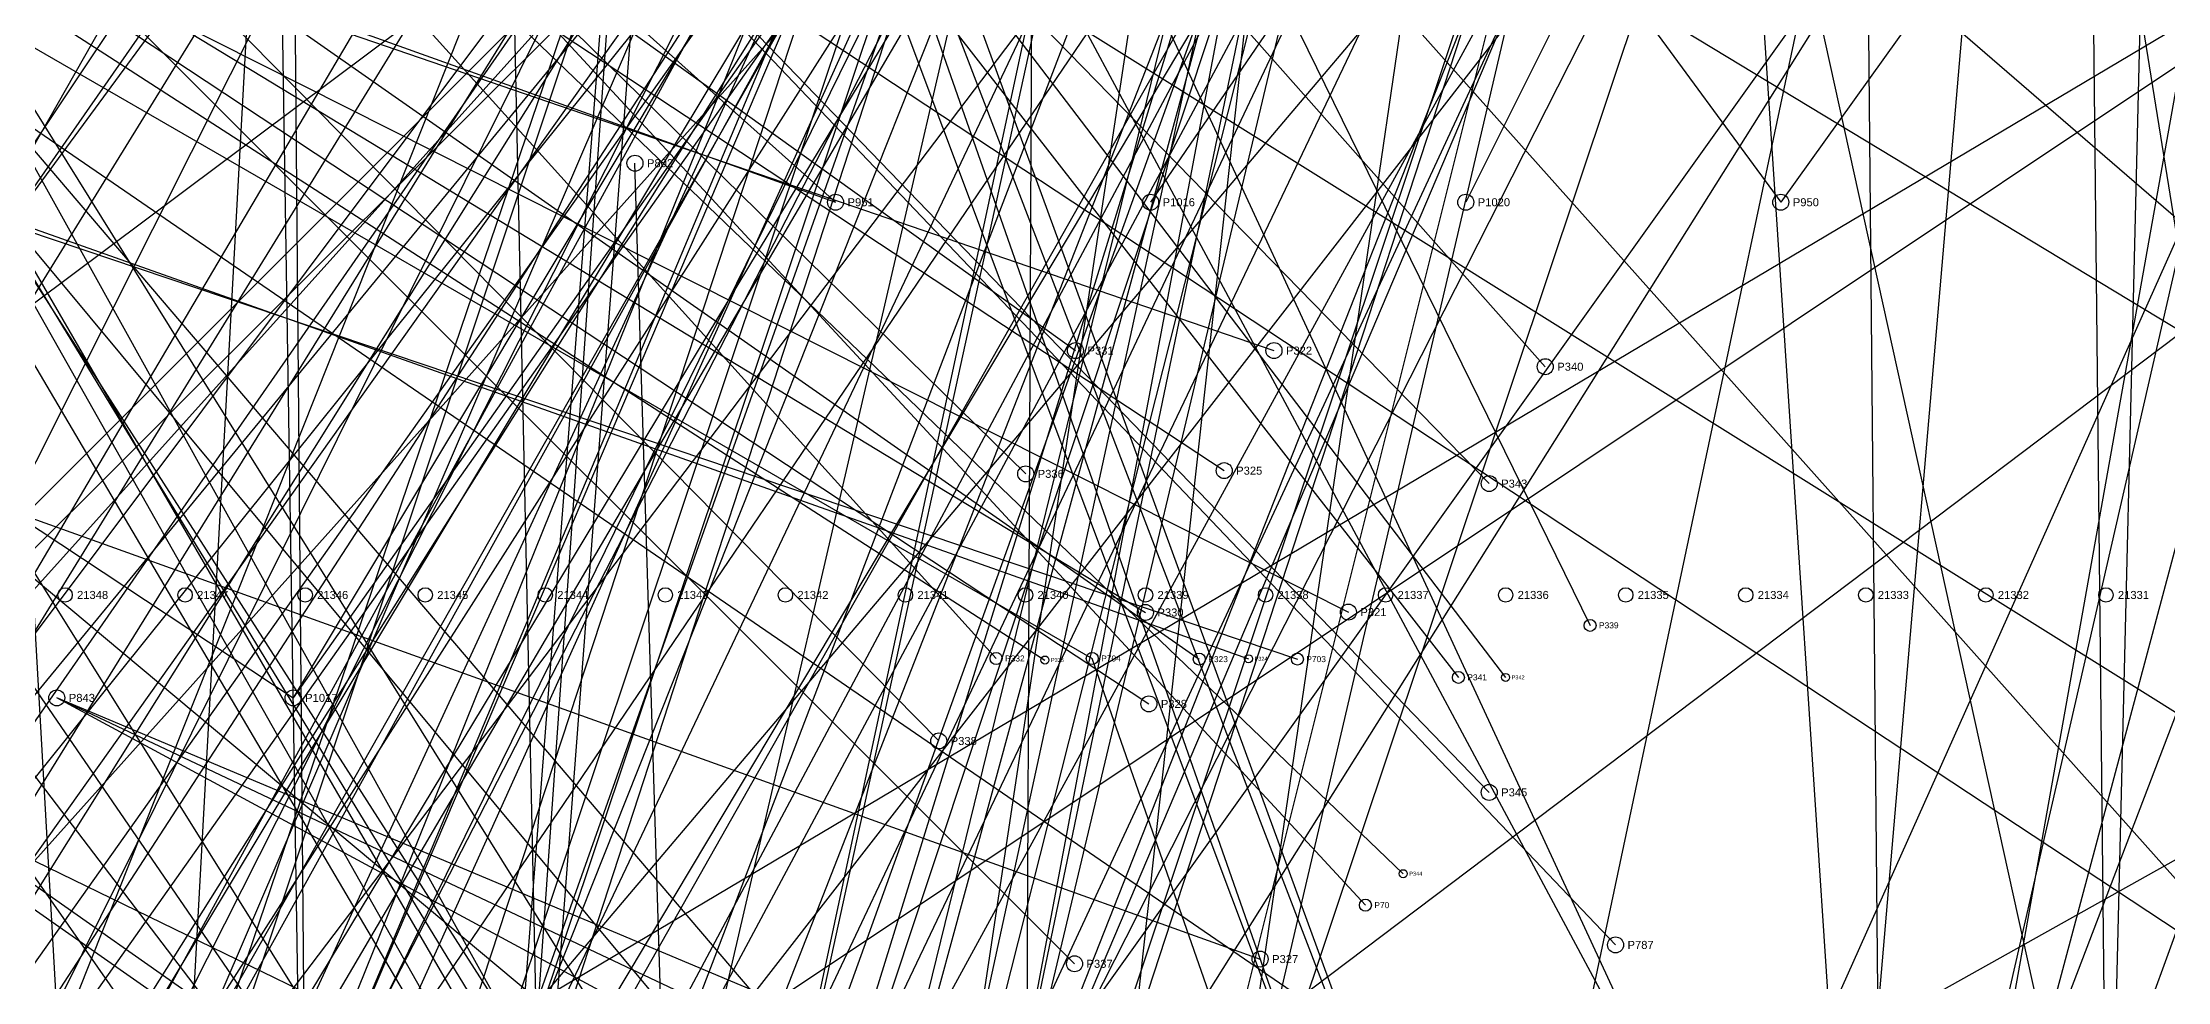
# Model space of a CAD drawing. Extents: x -5 to 376, y -217 to 241.
# Drawn here: x 163.4 to 230.8, y -18 to 11.8 of the extents above; entities that cross this region are included whole.
import ezdxf

# ---------------------------------------------------------------- set-up
doc = ezdxf.new("R2010")
doc.units = 0
for name, color, linetype in [('BOTTOM_PROBES', 1, 'CONTINUOUS'), ('BOTTOM_PROBES_LABEL', 12, 'CONTINUOUS'), ('BOTTOM_WIRES_BLACK', 250, 'CONTINUOUS'), ('BOTTOM_WIRES_BLUE', 5, 'CONTINUOUS'), ('BOTTOM_WIRES_RED', 10, 'CONTINUOUS'), ('TESTER_INTERFACE_PIN', 144, 'CONTINUOUS'), ('TESTER_INTERFACE_PIN_LABEL', 144, 'CONTINUOUS')]:
    doc.layers.add(name, color=color, linetype=linetype)
doc.styles.get("Standard").update_dxf_attribs({"font": 'arial.ttf'})

msp = doc.modelspace()

# ---------------------------------------------------------------- linework, layer by layer
at = {"layer": 'BOTTOM_PROBES'}
for centre, radius in [((182.19928, 7.9248), 0.254), ((188.56452, 6.68528), 0.254), ((198.5645, 6.68528), 0.254), ((208.56448, 6.68528), 0.254), ((218.56446, 6.68528), 0.254), ((196.17944, 1.97612), 0.254), ((202.47864, 1.97612), 0.254), ((211.08924, 1.46558), 0.254), ((194.59956, -1.93548), 0.254), ((200.89876, -1.83388), 0.254), ((209.3087, -2.24536), 0.254), ((198.3994, -6.33476), 0.254), ((204.84084, -6.3246), 0.254), ((212.5091, -6.7437), 0.1905), ((193.65976, -7.79526), 0.1905), ((195.20916, -7.84352), 0.127), ((196.7103, -7.79526), 0.1905), ((200.10882, -7.81558), 0.1905), ((201.67092, -7.80542), 0.127), ((203.22032, -7.81558), 0.1905), ((208.3308, -8.3947), 0.1905), ((209.8294, -8.3947), 0.127), ((163.85032, -9.04494), 0.254), ((171.35094, -9.04494), 0.254), ((198.50862, -9.23544), 0.254), ((191.83858, -10.414), 0.254), ((209.3087, -12.04468), 0.254), ((206.58074, -14.62532), 0.127), ((205.37932, -15.62354), 0.1905), ((213.31936, -16.88592), 0.254), ((196.14896, -17.48536), 0.254), ((202.03922, -17.3355), 0.254)]:
    msp.add_circle(centre, radius, dxfattribs=at)
at = {"layer": 'BOTTOM_WIRES_BLACK'}
for p, q in [((194.59194, 126.77394), (241.68862, -86.7156)), ((194.59194, -32.4485), (194.8307, 22.52472)), ((190.78194, -23.5585), (163.85032, -9.04494)), ((194.59194, -23.5585), (163.85032, -9.04494)), ((198.40194, -23.5585), (163.85032, -9.04494)), ((198.40194, -32.4485), (236.32922, -11.25474))]:
    msp.add_line(p, q, dxfattribs=at)
at = {"layer": 'BOTTOM_WIRES_BLUE'}
for p, q in [((80.29194, 154.2415), (231.70896, -15.47368)), ((133.63194, 154.2415), (212.5091, -6.7437)), ((137.44194, 154.2415), (216.06256, -55.11546)), ((141.25194, 154.2415), (217.31478, -53.81498)), ((293.65194, 154.2415), (217.7034, -44.64558)), ((57.43194, 145.3515), (227.75418, -102.92334)), ((137.44194, 145.3515), (222.21952, -37.66566)), ((141.25194, 145.3515), (216.8144, -51.41468)), ((145.06194, 145.3515), (216.15908, -57.65546)), ((293.65194, 145.3515), (202.21194, -59.1185)), ((289.84194, 145.3515), (216.15908, -57.65546)), ((80.29194, 136.4615), (245.1608, -5.93344)), ((84.10194, 136.4615), (211.15274, -67.45478)), ((87.91194, 136.4615), (205.29042, -71.15556)), ((91.72194, 136.4615), (205.24978, -68.07454)), ((95.53194, 136.4615), (208.3308, -8.3947)), ((99.34194, 136.4615), (209.8294, -8.3947)), ((129.82194, 136.4615), (218.56446, -29.01442)), ((61.24194, 127.5715), (229.18928, -74.21372)), ((80.29194, 127.5715), (227.76434, -108.56468)), ((84.10194, 127.5715), (211.19338, -70.87362)), ((87.91194, 127.5715), (214.7697, -80.4545)), ((91.72194, 127.5715), (205.24978, -68.07454)), ((99.34194, 127.5715), (211.08924, 1.46558)), ((129.82194, 127.5715), (218.56446, 6.68528)), ((305.08194, 127.5715), (218.56446, 6.68528)), ((186.97194, -121.3485), (221.52864, 115.02644)), ((175.54194, -112.4585), (221.37878, 108.52658)), ((175.54194, -121.3485), (218.87942, 108.52658)), ((68.86194, 100.9015), (243.75872, -4.97586)), ((84.10194, 100.9015), (210.84032, -47.5742)), ((95.53194, 100.9015), (193.65976, -7.79526)), ((68.86194, 92.0115), (249.54992, -21.05406)), ((84.10194, 92.0115), (190.78194, -47.72914)), ((95.53194, 92.0115), (206.58074, -14.62532)), ((57.43194, 83.1215), (209.50428, -44.03344)), ((80.29194, 83.1215), (251.22886, -29.68498)), ((95.53194, 83.1215), (196.14896, -17.48536)), ((103.15194, 83.1215), (188.56452, 6.68528)), ((126.01194, 83.1215), (209.3087, -2.24536)), ((114.58194, -76.8985), (202.9587, 78.56474)), ((129.82194, -76.8985), (259.36194, 76.01458)), ((129.82194, -68.0085), (201.95032, 75.6666)), ((133.63194, -85.7885), (259.36194, 76.01458)), ((141.25194, -76.8985), (201.95032, 75.6666)), ((95.53194, 74.2315), (196.17944, 1.97612)), ((126.01194, 74.2315), (209.3087, -12.04468)), ((126.01194, -41.3385), (240.31194, 72.68718)), ((133.63194, -68.0085), (240.31194, 72.68718)), ((202.21194, -121.3485), (246.68988, 72.70496)), ((221.26194, -23.5585), (229.2604, 69.66458)), ((110.77194, -68.0085), (205.2701, 67.67576)), ((129.82194, -41.3385), (202.63866, 67.74434)), ((129.82194, -50.2285), (202.63866, 67.74434)), ((133.63194, 66.75628), (213.31936, -16.88592)), ((80.29194, 65.3415), (198.3994, -6.33476)), ((95.53194, 65.3415), (200.10882, -7.81558)), ((114.58194, -85.7885), (207.43926, 64.96558)), ((126.01194, 65.3415), (194.59956, -1.93548)), ((152.68194, -68.0085), (197.89902, 65.19672)), ((156.49194, -59.1185), (197.89902, 65.19672)), ((175.54194, -76.8985), (205.56982, 63.39586)), ((183.16194, -85.7885), (205.56982, 63.39586)), ((175.54194, -23.5585), (203.77912, 62.3062)), ((179.35194, -43.03776), (203.77912, 62.3062)), ((148.87194, -76.8985), (210.32978, 59.1566)), ((152.68194, -85.7885), (210.32978, 59.1566)), ((171.73194, -76.8985), (213.8299, 59.14644)), ((179.35194, -85.7885), (213.8299, 59.14644)), ((137.44194, 57.82056), (205.37932, -15.62354)), ((152.68194, -41.3385), (201.85888, 57.9247)), ((156.49194, -47.70628), (201.85888, 57.9247)), ((179.35194, -59.1185), (229.0699, 57.85612)), ((186.97194, -68.0085), (229.0699, 57.85612)), ((114.58194, -59.1185), (199.68972, 56.83504)), ((126.01194, -68.0085), (199.68972, 56.83504)), ((61.24194, 56.4515), (229.61854, -61.58484)), ((80.29194, 56.4515), (204.84084, -6.3246)), ((95.53194, 56.4515), (195.20916, -7.84352)), ((126.01194, 56.4515), (191.83858, -10.414)), ((164.11194, -41.3385), (203.56068, 56.4261)), ((167.92194, -50.2285), (203.56068, 56.4261)), ((167.92194, -41.3385), (226.30892, 56.38546)), ((175.54194, -50.2285), (226.30892, 56.38546)), ((156.49194, -41.3385), (205.30058, 55.33644)), ((160.30194, -50.2285), (205.30058, 55.33644)), ((202.21194, -112.4585), (247.0404, 55.47614)), ((137.44194, -76.8985), (210.33994, 54.81574)), ((141.25194, -85.7885), (210.33994, 54.81574)), ((152.68194, -76.8985), (223.14916, 55.21452)), ((156.49194, -85.7885), (223.14916, 55.21452)), ((145.06194, -76.8985), (205.33106, 53.72608)), ((190.78194, -121.3485), (227.90912, 53.89626)), ((145.06194, -41.3385), (203.57846, 53.05552)), ((164.11194, -68.0085), (203.57846, 53.05552)), ((190.78194, -32.4485), (223.62922, 50.7746)), ((179.35194, -68.0085), (208.24952, 49.92624)), ((183.16194, -65.54216), (208.24952, 49.92624)), ((148.87194, -85.7885), (221.48038, 49.87544)), ((175.54194, -41.3385), (210.33994, 49.76622)), ((183.16194, -50.2285), (210.33994, 49.76622)), ((110.77194, -76.8985), (211.19084, 48.30572)), ((72.67194, 47.5615), (186.97194, -32.4485)), ((106.96194, 47.5615), (218.56446, -29.01442)), ((126.01194, 47.5615), (200.89876, -1.83388)), ((141.25194, -59.1185), (208.21904, 47.38624)), ((148.87194, -68.0085), (208.21904, 47.38624)), ((164.11194, -60.94222), (202.65898, 47.7647)), ((183.16194, -41.3385), (202.65898, 47.7647)), ((167.92194, -32.4485), (201.19086, 46.72584)), ((171.73194, -41.3385), (201.19086, 46.72584)), ((148.87194, -59.1185), (210.65998, 46.10608)), ((156.49194, -68.0085), (210.65998, 46.10608)), ((186.97194, -76.8985), (217.7796, 46.23562)), ((186.97194, -85.7885), (217.7796, 46.23562)), ((137.44194, -68.0085), (205.83906, 45.71492)), ((141.25194, -68.0085), (205.83906, 45.71492)), ((137.44194, -41.3385), (201.72934, 44.48556)), ((145.06194, -59.1185), (201.72934, 44.48556)), ((152.68194, -50.2285), (209.83956, 44.4246)), ((175.54194, -85.7885), (218.9607, 44.2849)), ((179.35194, -76.8985), (218.9607, 44.2849)), ((183.16194, -61.11748), (209.83956, 44.4246)), ((114.58194, -68.0085), (206.19974, 43.38574)), ((137.44194, -50.2285), (203.93914, 43.31462)), ((137.44194, -59.1185), (203.93914, 43.31462)), ((179.35194, -23.5585), (184.45988, 43.42638)), ((133.63194, -59.1185), (204.7494, 41.24452)), ((167.92194, -76.8985), (210.51012, 41.5544)), ((190.78194, -85.7885), (204.7494, 41.24452)), ((141.25194, -50.2285), (198.29018, 40.8051)), ((141.25194, -41.3385), (198.29018, 40.8051)), ((148.87194, -50.2285), (206.86014, 40.70604)), ((148.87194, -41.3385), (206.86014, 40.70604)), ((164.11194, -23.5585), (160.45942, 40.5257)), ((103.15194, -41.3385), (211.21878, 39.43604)), ((106.96194, -76.8985), (211.21878, 39.43604)), ((164.11194, -76.8985), (209.45094, 39.14648)), ((167.92194, -85.7885), (209.45094, 39.14648)), ((95.53194, 38.6715), (202.47864, 1.97612)), ((99.34194, 38.6715), (188.56452, 6.68528)), ((126.01194, 38.6715), (198.50862, -9.23544)), ((183.16194, -32.4485), (141.25194, 38.6715)), ((171.73194, -32.4485), (170.5991, 38.70452)), ((175.54194, -70.0278), (183.16194, 38.6715)), ((175.54194, -59.1185), (183.16194, 38.6715)), ((228.88194, -23.5585), (228.20884, 38.39464)), ((160.30194, -41.3385), (213.64194, 37.22878)), ((164.11194, -50.2285), (213.64194, 37.22878)), ((171.73194, -68.0085), (223.7994, 34.62528)), ((228.88194, -32.4485), (230.51008, 34.67608)), ((72.67194, 29.7815), (193.56324, -29.01442)), ((91.72194, 29.7815), (203.22032, -7.81558)), ((95.53194, 29.7815), (201.67092, -7.80542)), ((225.07194, -23.5585), (234.29976, 28.14574)), ((167.92194, -23.5585), (170.68038, 26.77668)), ((126.01194, -50.2285), (247.93194, 22.22246)), ((126.01194, -59.1185), (247.93194, 22.22246)), ((175.54194, -32.4485), (137.44194, 22.02434)), ((145.06194, 22.02434), (196.7103, -7.79526)), ((95.53194, 20.8915), (202.03922, -17.3355)), ((106.96194, -68.0085), (186.97194, 20.8915)), ((106.96194, -59.1185), (186.97194, 20.8915)), ((126.01194, -76.8985), (255.55194, 20.8915)), ((160.30194, -76.8985), (213.64194, 20.8915)), ((164.11194, -85.7885), (213.64194, 20.8915)), ((167.92194, -70.05828), (225.07194, 20.8915)), ((167.92194, -59.1185), (225.07194, 20.8915)), ((217.45194, 20.8915), (221.8944, -46.34484)), ((221.26194, 20.8915), (221.8944, -46.34484)), ((228.88194, 19.52752), (239.32896, -45.42536)), ((171.73194, -23.5585), (171.38904, 15.86484)), ((179.35194, -32.4485), (178.34864, 14.10462)), ((183.16194, -23.5585), (182.19928, 7.9248)), ((202.21194, -23.5585), (196.7103, -7.79526))]:
    msp.add_line(p, q, dxfattribs=at)
at = {"layer": 'BOTTOM_WIRES_RED'}
for p, q in [((301.27194, 207.5815), (171.35094, -9.04494)), ((324.13194, 207.5815), (171.35094, -9.04494)), ((335.56194, 207.5815), (198.5645, 6.68528)), ((308.89194, 207.5815), (208.56448, 6.68528)), ((308.89194, 207.5815), (208.56448, 6.68528)), ((126.01194, 20.8915), (171.35094, -9.04494))]:
    msp.add_line(p, q, dxfattribs=at)
at = {"layer": 'TESTER_INTERFACE_PIN'}
for centre in [(164.11194, -5.7785), (167.92194, -5.7785), (171.73194, -5.7785), (175.54194, -5.7785), (179.35194, -5.7785), (183.16194, -5.7785), (186.97194, -5.7785), (190.78194, -5.7785), (194.59194, -5.7785), (198.40194, -5.7785), (202.21194, -5.7785), (206.02194, -5.7785), (209.83194, -5.7785), (213.64194, -5.7785), (217.45194, -5.7785), (221.26194, -5.7785), (225.07194, -5.7785), (228.88194, -5.7785)]:
    msp.add_circle(centre, 0.2286, dxfattribs=at)

# ---------------------------------------------------------------- texts
at = {"layer": 'BOTTOM_PROBES_LABEL'}
for s, height, p in [('P802', 0.254, (182.58028, 7.7978)), ('P951', 0.254, (188.94552, 6.55828)), ('P1016', 0.254, (198.9455, 6.55828)), ('P1020', 0.254, (208.94548, 6.55828)), ('P950', 0.254, (218.94546, 6.55828)), ('P331', 0.254, (196.56044, 1.84912)), ('P322', 0.254, (202.85964, 1.84912)), ('P340', 0.254, (211.47024, 1.33858)), ('P336', 0.254, (194.98056, -2.06248)), ('P325', 0.254, (201.27976, -1.96088)), ('P343', 0.254, (209.6897, -2.37236)), ('P330', 0.254, (198.7804, -6.46176)), ('P321', 0.254, (205.22184, -6.4516)), ('P339', 0.1905, (212.79485, -6.83895)), ('P332', 0.1905, (193.94551, -7.89051)), ('P335', 0.127, (195.39966, -7.90702)), ('P704', 0.1905, (196.99605, -7.89051)), ('P323', 0.1905, (200.39457, -7.91083)), ('P324', 0.127, (201.86142, -7.86892)), ('P703', 0.1905, (203.50607, -7.91083)), ('P341', 0.1905, (208.61655, -8.48995)), ('P342', 0.127, (210.0199, -8.4582)), ('P843', 0.254, (164.23132, -9.17194)), ('P1017', 0.254, (171.73194, -9.17194)), ('P328', 0.254, (198.88962, -9.36244)), ('P338', 0.254, (192.21958, -10.541)), ('P345', 0.254, (209.6897, -12.17168)), ('P344', 0.127, (206.77124, -14.68882)), ('P70', 0.1905, (205.66507, -15.71879)), ('P787', 0.254, (213.70036, -17.01292)), ('P337', 0.254, (196.52996, -17.61236)), ('P327', 0.254, (202.42022, -17.4625))]:
    msp.add_text(s, height=height, dxfattribs=at).set_placement(p)
at = {"layer": 'TESTER_INTERFACE_PIN_LABEL'}
for s, p in [('21348', (164.49294, -5.9055)), ('21347', (168.30294, -5.9055)), ('21346', (172.11294, -5.9055)), ('21345', (175.92294, -5.9055)), ('21344', (179.73294, -5.9055)), ('21343', (183.54294, -5.9055)), ('21342', (187.35294, -5.9055)), ('21341', (191.16294, -5.9055)), ('21340', (194.97294, -5.9055)), ('21339', (198.78294, -5.9055)), ('21338', (202.59294, -5.9055)), ('21337', (206.40294, -5.9055)), ('21336', (210.21294, -5.9055)), ('21335', (214.02294, -5.9055)), ('21334', (217.83294, -5.9055)), ('21333', (221.64294, -5.9055)), ('21332', (225.45294, -5.9055)), ('21331', (229.26294, -5.9055))]:
    msp.add_text(s, height=0.254, dxfattribs=at).set_placement(p)

doc.saveas('drawing.dxf')
